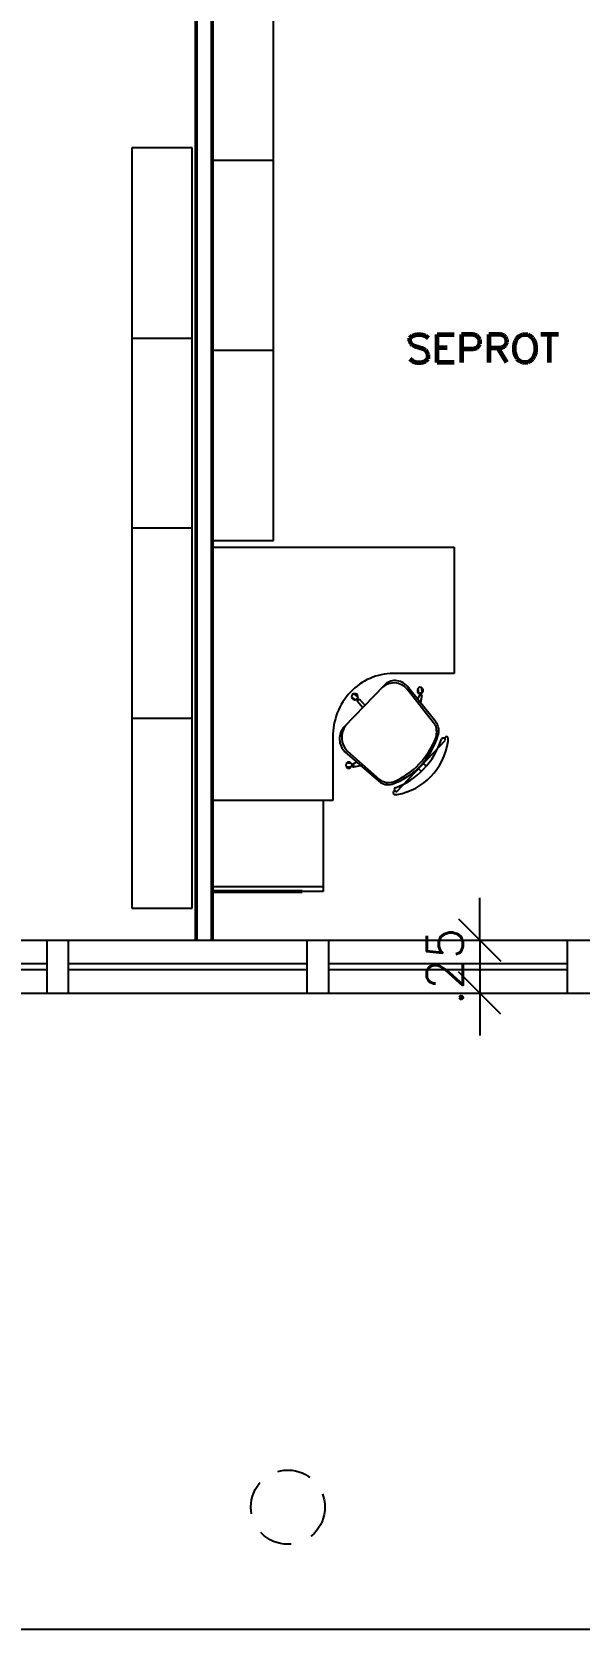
# Model space of a CAD drawing. Header units: millimetres. Extents: x -8 to 5830, y -596 to 3598.
# Drawn here: x 1682.85 to 1685.43, y 2511.87 to 2519.41 of the extents above; entities that cross this region are included whole.
import ezdxf

# ---------------------------------------------------------------- set-up
doc = ezdxf.new("R2010")
doc.units = ezdxf.units.MM
doc.linetypes.add('HIDDEN', pattern=[9.525, 6.35, -3.175])
doc.layers.get('0').update_dxf_attribs({"color": 9})
doc.styles.add('ROMANS', font='romans')
doc.dimstyles.new('Fares Eng - 50', dxfattribs={"dimscale": 2, "dimtxt": 0.085, "dimasz": 0.1, "dimexe": 0.05, "dimexo": 0.05, "dimgap": 0.04, "dimtad": 1, "dimzin": 4, "dimdsep": 46, "dimtxsty": 'ROMANS', "dimblk1": 'OBLIQUE', "dimblk2": 'OBLIQUE', "dimsah": 1, "dimcen": 0.05, "dimdle": 0.05, "dimclrd": 8, "dimclre": 8, "dimclrt": 8, "dimaunit": 1, "dimadec": 0, "dimazin": 0, "dimtfac": 1, "dimtix": 1, "dimtmove": 2, "dimatfit": 0, "dimldrblk": 'OPEN90', "dimfxl": 1, "dimtolj": 1, "dimtzin": 0, "dimarcsym": 0})

# ---------------------------------------------------------------- blocks, each defined once
blk = doc.blocks.new('_OBLIQUE')
at = {"color": 0, "linetype": 'ByBlock'}
blk.add_line((-0.5, -0.5), (0.5, 0.5), dxfattribs=at)
blk = doc.blocks.new('*D56')
at = {"color": 8, "lineweight": -2, "transparency": 16777216}
for p, q in [((1684.9638, 2515.1219), (1684.9638, 2515.3219)), ((1684.822, 2515.1219), (1685.0638, 2515.1219)), ((1684.9638, 2515.1219), (1684.9638, 2514.8719)), ((1684.822, 2514.8719), (1685.0638, 2514.8719)), ((1684.9638, 2514.8719), (1684.9638, 2514.6719))]:
    blk.add_line(p, q, dxfattribs=at)
at = {"layer": 'DEFPOINTS', "color": 0, "transparency": 16777216}
for p in [(1684.722, 2515.1219), (1684.722, 2514.8719), (1684.9638, 2514.8719)]:
    blk.add_point(p, dxfattribs=at)
at = {"color": 8, "lineweight": -2, "transparency": 16777216, "xscale": 0.2, "yscale": 0.2, "zscale": 0.2}
for p, rotation in [((1684.9638, 2515.1219), 270), ((1684.9638, 2514.8719), 90)]:
    blk.add_blockref('_OBLIQUE', p, dxfattribs=dict(at, rotation=rotation))
at = {"color": 8, "transparency": 16777216, "insert": (1684.7988, 2514.9969), "char_height": 0.17, "attachment_point": 5, "rotation": 90, "style": 'ROMANS'}
blk.add_mtext('\\A1;.25', dxfattribs=at)
blk = doc.blocks.new('_Open90')
at = {"color": 0, "linetype": 'ByBlock', "lineweight": -2}
for p, q in [((-0.5, 0.5), (0, 0)), ((0, 0), (-1, 0)), ((0, 0), (-0.5, -0.5))]:
    blk.add_line(p, q, dxfattribs=at)

msp = doc.modelspace()

# ---------------------------------------------------------------- linework, layer by layer
at = {"lineweight": 50}
for p, q in [((1683.6242, 2515.1219), (1683.6242, 2522.4528)), ((1683.7001, 2515.1219), (1683.7001, 2522.4528)), ((1684.1244, 2515.3518), (1683.7001, 2515.3518))]:
    msp.add_line(p, q, dxfattribs=at)
at = {"lineweight": 25}
for p, q in [((1683.9893, 2517.0071), (1683.9893, 2521.4892)), ((1683.3202, 2518.8592), (1683.3202, 2515.2722)), ((1683.6052, 2518.8592), (1683.3202, 2518.8592)), ((1683.6052, 2515.2722), (1683.6052, 2518.8592)), ((1683.9893, 2518.7995), (1683.7044, 2518.7995)), ((1683.3202, 2517.9619), (1683.6052, 2517.9619)), ((1683.7044, 2517.9044), (1683.9893, 2517.9044)), ((1683.3202, 2517.0668), (1683.6052, 2517.0668)), ((1683.7044, 2517.0071), (1683.9893, 2517.0071)), ((1683.7001, 2516.9762), (1684.842, 2516.9762)), ((1684.842, 2516.9762), (1684.842, 2516.3795)), ((1684.842, 2516.3795), (1684.5549, 2516.3795)), ((1684.5106, 2516.322), (1684.3228, 2516.1275)), ((1684.7554, 2516.1518), (1684.6204, 2516.3198)), ((1684.7449, 2516.1474), (1684.6204, 2516.3065)), ((1684.6773, 2516.3132), (1684.6689, 2516.3043)), ((1684.6689, 2516.3043), (1684.6689, 2516.2933)), ((1684.6752, 2516.2866), (1684.6731, 2516.311)), ((1684.6816, 2516.3154), (1684.6773, 2516.3132)), ((1684.6858, 2516.3132), (1684.6816, 2516.3154)), ((1684.6879, 2516.3132), (1684.6858, 2516.3132)), ((1684.6921, 2516.311), (1684.6879, 2516.3132)), ((1684.6921, 2516.2889), (1684.69, 2516.311)), ((1684.6963, 2516.3065), (1684.6921, 2516.311)), ((1684.6963, 2516.2955), (1684.6963, 2516.3065)), ((1684.3608, 2516.2756), (1684.3586, 2516.2712)), ((1684.3755, 2516.2557), (1684.3586, 2516.2712)), ((1684.3586, 2516.2712), (1684.3586, 2516.2667)), ((1684.3586, 2516.2667), (1684.3608, 2516.2645)), ((1684.3629, 2516.2822), (1684.3608, 2516.2778)), ((1684.3608, 2516.2778), (1684.3608, 2516.2756)), ((1684.3608, 2516.2645), (1684.3629, 2516.2601)), ((1684.3671, 2516.2844), (1684.3629, 2516.2822)), ((1684.3629, 2516.2601), (1684.365, 2516.2579)), ((1684.365, 2516.2579), (1684.3671, 2516.2579)), ((1684.3797, 2516.2844), (1684.3671, 2516.2844)), ((1684.3671, 2516.2579), (1684.3713, 2516.2557)), ((1684.3882, 2516.269), (1684.3713, 2516.2844)), ((1684.3713, 2516.2557), (1684.3776, 2516.2557)), ((1684.3776, 2516.2557), (1684.3819, 2516.2579)), ((1684.3819, 2516.2822), (1684.3797, 2516.2844)), ((1684.3861, 2516.28), (1684.3819, 2516.2822)), ((1684.3819, 2516.2601), (1684.384, 2516.2623)), ((1684.384, 2516.2623), (1684.384, 2516.2535)), ((1684.3882, 2516.2623), (1684.384, 2516.2623)), ((1684.384, 2516.2491), (1684.3882, 2516.2535)), ((1684.384, 2516.2535), (1684.3861, 2516.2513)), ((1684.4114, 2516.2181), (1684.384, 2516.2491)), ((1684.3861, 2516.2756), (1684.3861, 2516.28)), ((1684.3882, 2516.2734), (1684.3861, 2516.2756)), ((1684.3861, 2516.2623), (1684.3882, 2516.2645)), ((1684.3861, 2516.2513), (1684.3903, 2516.2513)), ((1684.3882, 2516.2645), (1684.3882, 2516.2734)), ((1684.3903, 2516.2601), (1684.3882, 2516.2623)), ((1684.3882, 2516.2535), (1684.3903, 2516.2535)), ((1684.3903, 2516.2513), (1684.3903, 2516.2601)), ((1684.3903, 2516.2535), (1684.3924, 2516.2557)), ((1684.3924, 2516.2579), (1684.3945, 2516.2601)), ((1684.3924, 2516.2557), (1684.3924, 2516.2579)), ((1684.3945, 2516.2601), (1684.422, 2516.2292)), ((1684.6689, 2516.2933), (1684.671, 2516.2889)), ((1684.671, 2516.2889), (1684.6731, 2516.2866)), ((1684.6773, 2516.2756), (1684.671, 2516.2623)), ((1684.6731, 2516.2866), (1684.6773, 2516.2866)), ((1684.6773, 2516.2866), (1684.6816, 2516.2844)), ((1684.6879, 2516.2756), (1684.6773, 2516.2756)), ((1684.6816, 2516.2866), (1684.6794, 2516.2844)), ((1684.6794, 2516.2844), (1684.6816, 2516.2756)), ((1684.6858, 2516.2866), (1684.6816, 2516.2866)), ((1684.6837, 2516.2734), (1684.6816, 2516.2756)), ((1684.6858, 2516.2756), (1684.6837, 2516.2734)), ((1684.6858, 2516.2844), (1684.69, 2516.2866)), ((1684.6879, 2516.2844), (1684.6858, 2516.2866)), ((1684.6858, 2516.2756), (1684.6879, 2516.2778)), ((1684.6858, 2516.2446), (1684.6921, 2516.2778)), ((1684.6879, 2516.2778), (1684.6879, 2516.2844)), ((1684.69, 2516.2778), (1684.6879, 2516.2756)), ((1684.69, 2516.2866), (1684.6942, 2516.2911)), ((1684.6921, 2516.2778), (1684.69, 2516.2778)), ((1684.6942, 2516.2911), (1684.6963, 2516.2955)), ((1683.3202, 2516.1695), (1683.6052, 2516.1695)), ((1684.27, 2516.0789), (1684.27, 2515.7805)), ((1684.7512, 2516.1408), (1684.7449, 2516.1474)), ((1684.7533, 2516.1341), (1684.7512, 2516.1408)), ((1684.7575, 2516.1275), (1684.7533, 2516.1341)), ((1684.7597, 2516.1452), (1684.7554, 2516.1518)), ((1684.7597, 2516.1187), (1684.7575, 2516.1275)), ((1684.7575, 2516.0789), (1684.7597, 2516.0877)), ((1684.7639, 2516.1386), (1684.7597, 2516.1452)), ((1684.7597, 2516.112), (1684.7597, 2516.1187)), ((1684.7618, 2516.1032), (1684.7597, 2516.112)), ((1684.7597, 2516.0944), (1684.7618, 2516.1032)), ((1684.7597, 2516.0877), (1684.7597, 2516.0944)), ((1684.766, 2516.1319), (1684.7639, 2516.1386)), ((1684.7681, 2516.1253), (1684.766, 2516.1319)), ((1684.766, 2516.0855), (1684.7681, 2516.0922)), ((1684.7702, 2516.1165), (1684.7681, 2516.1253)), ((1684.7681, 2516.0922), (1684.7702, 2516.101)), ((1684.7702, 2516.101), (1684.7702, 2516.1165)), ((1684.8019, 2516.0811), (1684.7998, 2516.0789)), ((1684.7998, 2516.0678), (1684.7998, 2516.0789)), ((1684.8103, 2516.0811), (1684.8019, 2516.0811)), ((1684.8124, 2516.0789), (1684.8103, 2516.0811)), ((1684.8124, 2516.0767), (1684.8124, 2516.0789)), ((1684.327, 2516.0104), (1684.4874, 2515.8711)), ((1684.3396, 2516.0126), (1684.4895, 2515.88)), ((1684.5718, 2515.8225), (1684.7998, 2516.0634)), ((1684.785, 2516.0723), (1684.7829, 2516.0701)), ((1684.7892, 2516.0745), (1684.785, 2516.0723)), ((1684.7934, 2516.0745), (1684.7892, 2516.0745)), ((1684.7976, 2516.0723), (1684.7934, 2516.0745)), ((1684.7998, 2516.0723), (1684.7976, 2516.0723)), ((1684.8019, 2516.0656), (1684.7998, 2516.0678)), ((1684.7998, 2516.0634), (1684.8019, 2516.0656)), ((1684.8145, 2516.0745), (1684.8124, 2516.0767)), ((1684.8145, 2516.0612), (1684.8145, 2516.0745)), ((1684.3333, 2515.9507), (1684.3312, 2515.9485)), ((1684.3312, 2515.9485), (1684.3312, 2515.9441)), ((1684.3312, 2515.9441), (1684.3333, 2515.9419)), ((1684.3354, 2515.9573), (1684.3333, 2515.9551)), ((1684.3333, 2515.9551), (1684.3333, 2515.9507)), ((1684.3333, 2515.9419), (1684.3354, 2515.9374)), ((1684.3565, 2515.9374), (1684.3333, 2515.9397)), ((1684.3396, 2515.9595), (1684.3354, 2515.9573)), ((1684.3586, 2515.9551), (1684.3354, 2515.9573)), ((1684.3354, 2515.9374), (1684.3396, 2515.933)), ((1684.3418, 2515.9618), (1684.3396, 2515.9595)), ((1684.3396, 2515.933), (1684.3502, 2515.933)), ((1684.3481, 2515.9618), (1684.3418, 2515.9618)), ((1684.3523, 2515.9595), (1684.3481, 2515.9618)), ((1684.3502, 2515.933), (1684.3523, 2515.9352)), ((1684.3565, 2515.9551), (1684.3523, 2515.9595)), ((1684.3523, 2515.9352), (1684.3565, 2515.9374)), ((1684.3586, 2515.9529), (1684.3565, 2515.9551)), ((1684.3608, 2515.9485), (1684.3586, 2515.9529)), ((1684.3608, 2515.9485), (1684.3586, 2515.9485)), ((1684.3586, 2515.9485), (1684.3586, 2515.9441)), ((1684.3586, 2515.9441), (1684.3629, 2515.9397)), ((1684.3586, 2515.9397), (1684.3586, 2515.9419)), ((1684.365, 2515.9507), (1684.3608, 2515.9507)), ((1684.3608, 2515.9507), (1684.3608, 2515.9485)), ((1684.3629, 2515.9397), (1684.365, 2515.9419)), ((1684.3671, 2515.9485), (1684.365, 2515.9507)), ((1684.365, 2515.9419), (1684.3671, 2515.9419)), ((1684.365, 2515.9397), (1684.3671, 2515.9397)), ((1684.3819, 2515.9595), (1684.3671, 2515.9529)), ((1684.3692, 2515.9485), (1684.3671, 2515.9507)), ((1684.3671, 2515.9507), (1684.3692, 2515.9507)), ((1684.3692, 2515.9463), (1684.3671, 2515.9485)), ((1684.3671, 2515.9441), (1684.3692, 2515.9463)), ((1684.3987, 2515.9441), (1684.3671, 2515.9374)), ((1684.3671, 2515.9419), (1684.3671, 2515.9441)), ((1684.3671, 2515.9397), (1684.3692, 2515.9419)), ((1684.3692, 2515.9419), (1684.3692, 2515.9485)), ((1684.671, 2515.933), (1684.6879, 2515.9176)), ((1684.6963, 2515.9573), (1684.7111, 2515.9419)), ((1684.27, 2515.7805), (1683.7001, 2515.7805)), ((1684.2236, 2515.7805), (1684.2236, 2515.3518)), ((1684.557, 2515.8225), (1684.5549, 2515.8203)), ((1684.5549, 2515.8203), (1684.5549, 2515.8137)), ((1684.5549, 2515.8137), (1684.557, 2515.8115)), ((1684.5591, 2515.8247), (1684.557, 2515.8225)), ((1684.557, 2515.8115), (1684.5591, 2515.8093)), ((1684.5613, 2515.8358), (1684.5591, 2515.8336)), ((1684.5591, 2515.8336), (1684.5613, 2515.8291)), ((1684.5655, 2515.8247), (1684.5591, 2515.8247)), ((1684.5591, 2515.8093), (1684.5739, 2515.8093)), ((1684.5634, 2515.8402), (1684.5613, 2515.838)), ((1684.5613, 2515.838), (1684.5613, 2515.8358)), ((1684.5613, 2515.8291), (1684.5613, 2515.8269)), ((1684.5613, 2515.8269), (1684.5634, 2515.8247)), ((1684.5655, 2515.8247), (1684.5697, 2515.8225)), ((1684.5697, 2515.8225), (1684.5718, 2515.8225)), ((1684.2236, 2515.3739), (1683.7001, 2515.3739)), ((1684.2236, 2515.3518), (1683.7001, 2515.3518)), ((1683.8753, 2515.3496), (1683.8732, 2515.3518)), ((1683.3202, 2515.2722), (1683.6052, 2515.2722)), ((1683.6263, 2515.2722), (1683.6242, 2515.2766))]:
    msp.add_line(p, q, dxfattribs=at)
at = {"lineweight": 60}
for p, q in [((1684.633, 2517.9619), (1684.6457, 2517.973)), ((1684.633, 2517.9486), (1684.633, 2517.9619)), ((1684.6457, 2517.973), (1684.6647, 2517.9796)), ((1684.6647, 2517.9796), (1684.6879, 2517.9796)), ((1684.6879, 2517.9796), (1684.7069, 2517.973)), ((1684.7069, 2517.973), (1684.7196, 2517.9619)), ((1684.7618, 2517.847), (1684.7618, 2517.9796)), ((1684.7618, 2517.9796), (1684.842, 2517.9796)), ((1684.9327, 2517.9796), (1684.8778, 2517.9796)), ((1684.8778, 2517.9796), (1684.8778, 2517.847)), ((1684.9496, 2517.973), (1684.9327, 2517.9796)), ((1684.9559, 2517.9663), (1684.9496, 2517.973)), ((1684.9644, 2517.9553), (1684.9559, 2517.9663)), ((1685.0615, 2517.9796), (1685.0066, 2517.9796)), ((1685.0066, 2517.9796), (1685.0066, 2517.847)), ((1685.0783, 2517.973), (1685.0615, 2517.9796)), ((1685.0847, 2517.9663), (1685.0783, 2517.973)), ((1685.091, 2517.9553), (1685.0847, 2517.9663)), ((1685.1332, 2517.9486), (1685.1396, 2517.9619)), ((1685.1396, 2517.9619), (1685.1522, 2517.973)), ((1685.1522, 2517.973), (1685.1649, 2517.9796)), ((1685.1649, 2517.9796), (1685.1902, 2517.9796)), ((1685.1902, 2517.9796), (1685.2008, 2517.973)), ((1685.2008, 2517.973), (1685.2134, 2517.9619)), ((1685.2134, 2517.9619), (1685.2198, 2517.9486)), ((1685.3358, 2517.9796), (1685.2514, 2517.9796)), ((1685.2936, 2517.847), (1685.2936, 2517.9796)), ((1684.6393, 2517.9354), (1684.633, 2517.9486)), ((1684.6457, 2517.9288), (1684.6393, 2517.9354)), ((1684.6583, 2517.9221), (1684.6457, 2517.9288)), ((1684.6942, 2517.9111), (1684.6583, 2517.9221)), ((1684.7069, 2517.9044), (1684.6942, 2517.9111)), ((1684.7132, 2517.8978), (1684.7069, 2517.9044)), ((1684.7196, 2517.8845), (1684.7132, 2517.8978)), ((1684.8103, 2517.9155), (1684.7618, 2517.9155)), ((1684.8778, 2517.9111), (1684.9327, 2517.9111)), ((1684.9327, 2517.9111), (1684.9496, 2517.9155)), ((1684.9496, 2517.9155), (1684.9559, 2517.9221)), ((1684.9559, 2517.9221), (1684.9644, 2517.9354)), ((1684.9644, 2517.9354), (1684.9644, 2517.9553)), ((1685.0066, 2517.9155), (1685.0615, 2517.9155)), ((1685.091, 2517.847), (1685.0488, 2517.9155)), ((1685.0615, 2517.9155), (1685.0783, 2517.9221)), ((1685.0783, 2517.9221), (1685.0847, 2517.9288)), ((1685.0847, 2517.9288), (1685.091, 2517.942)), ((1685.091, 2517.942), (1685.091, 2517.9553)), ((1685.1269, 2517.9288), (1685.1332, 2517.9486)), ((1685.1269, 2517.8978), (1685.1269, 2517.9288)), ((1685.1332, 2517.8779), (1685.1269, 2517.8978)), ((1685.2198, 2517.9486), (1685.2261, 2517.9288)), ((1685.2261, 2517.8978), (1685.2198, 2517.8779)), ((1685.2261, 2517.9288), (1685.2261, 2517.8978)), ((1684.633, 2517.8647), (1684.6457, 2517.8536)), ((1684.6457, 2517.8536), (1684.6647, 2517.847)), ((1684.6647, 2517.847), (1684.6879, 2517.847)), ((1684.6879, 2517.847), (1684.7069, 2517.8536)), ((1684.7069, 2517.8536), (1684.7196, 2517.8647)), ((1684.7196, 2517.8647), (1684.7196, 2517.8845)), ((1684.842, 2517.847), (1684.7618, 2517.847)), ((1685.1396, 2517.8647), (1685.1332, 2517.8779)), ((1685.1522, 2517.8536), (1685.1396, 2517.8647)), ((1685.1649, 2517.847), (1685.1522, 2517.8536)), ((1685.1902, 2517.847), (1685.1649, 2517.847)), ((1685.2008, 2517.8536), (1685.1902, 2517.847)), ((1685.2134, 2517.8647), (1685.2008, 2517.8536)), ((1685.2198, 2517.8779), (1685.2134, 2517.8647))]:
    msp.add_line(p, q, dxfattribs=at)
at = {"lineweight": 20}
msp.add_line((1694.2826, 2515.1219), (1664.7935, 2515.1219), dxfattribs=at)
for p, q in [((1677.7326, 2515.1219), (1694.2826, 2515.1219)), ((1681.7909, 2515.0119), (1682.9201, 2515.0119)), ((1682.9201, 2514.9819), (1681.7909, 2514.9819)), ((1683.0201, 2515.0119), (1684.1493, 2515.0119)), ((1684.1493, 2514.9819), (1683.0201, 2514.9819)), ((1684.2493, 2515.0119), (1685.3784, 2515.0119)), ((1685.3784, 2514.9819), (1684.2493, 2514.9819)), ((1664.1826, 2514.8719), (1713.0326, 2514.8719)), ((1645.8326, 2511.8719), (1699.4826, 2511.8719))]:
    msp.add_line(p, q)
for points in [[(1682.9201, 2514.8719), (1682.9201, 2515.1219)], [(1683.0201, 2515.1219), (1683.0201, 2514.8719)], [(1684.1493, 2514.8719), (1684.1493, 2515.1219)], [(1684.2493, 2515.1219), (1684.2493, 2514.8719)], [(1685.3784, 2514.8719), (1685.3784, 2515.1219)]]:
    msp.add_lwpolyline(points)
at = {"linetype": 'HIDDEN', "lineweight": -2, "ltscale": 0.025}
msp.add_circle((1684.0576, 2512.4469), 0.175, dxfattribs=at)
at = {"lineweight": 25}
for centre, major_axis, start_param, end_param in [((1684.5544, 2516.0816), (0, 0.2978), -0.001828, 1.580005), ((1684.5578, 2516.2463), (0, 0.089), -0.827263, 0.682064), ((1684.5645, 2516.2686), (0, 0.0777), -0.85196, 0.813503), ((1684.3797, 2516.0711), (0, 0.082), 0.812807, 2.404221), ((1684.3942, 2516.0778), (0, 0.0867), 0.864418, 2.422373), ((1684.4448, 2516.1931), (0, 0.3531), 3.460957, 4.40278), ((1684.4177, 2516.2248), (0, 0.3846), 3.530719, 4.323262), ((1684.4488, 2516.19), (0, 0.3698), 3.472004, 4.381977), ((1684.5288, 2516.1085), (0, 0.3029), 3.298297, 4.555685), ((1684.5317, 2515.9308), (0, 0.0756), 2.480549, 3.407845), ((1684.5339, 2515.9458), (0, 0.0806), 2.526206, 3.446986)]:
    msp.add_ellipse(centre, major_axis=major_axis, ratio=0.954968, start_param=start_param, end_param=end_param, dxfattribs=at)

# ---------------------------------------------------------------- dimensions: what is measured, and where the dimension line sits
dim = msp.add_linear_dim(base=(1684.9638, 2514.8719), p1=(1684.722, 2515.1219), p2=(1684.722, 2514.8719), angle=90, dimstyle='Fares Eng - 50')
dim.commit()
dim.dimension.update_dxf_attribs({"geometry": '*D56', "text_midpoint": (1684.7988, 2514.9969)})

doc.saveas('drawing.dxf')
